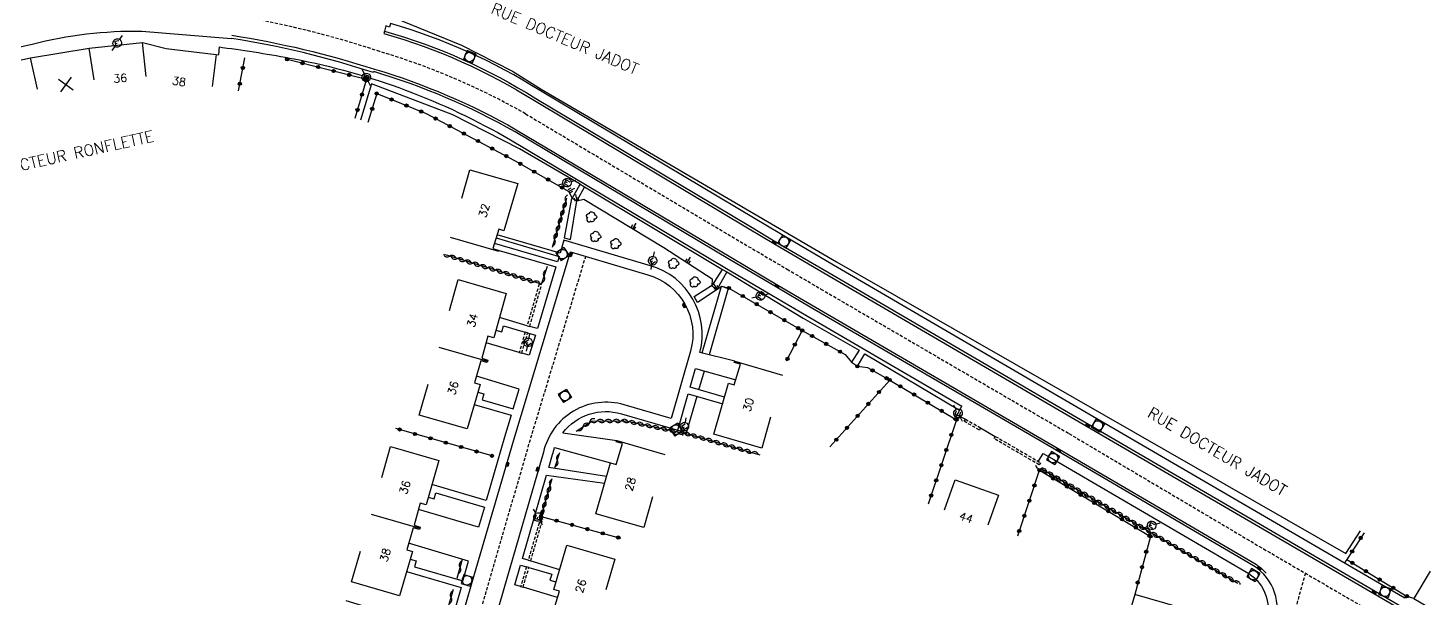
# Model space of a CAD drawing. Header units: millimetres. Extents: x 104999 to 106000, y 137000 to 138000.
# Drawn here: x 105400.2 to 105618.4, y 137725.2 to 137814.3 of the extents above; entities that cross this region are included whole.
import ezdxf
from ezdxf.enums import TextEntityAlignment as Align

# ---------------------------------------------------------------- set-up
doc = ezdxf.new("R2010")
doc.units = ezdxf.units.MM
doc.linetypes.add('DASHED', pattern=[0.75, 0.5, -0.25])
doc.layers.get('0').update_dxf_attribs({"linetype": 'CONTINUOUS'})
for name, color, linetype in [('W0001', 6, 'DASHED'), ('W0008', 7, 'CONTINUOUS'), ('W0100', 7, 'CONTINUOUS'), ('W0112', 1, 'DASHED'), ('W0211', 2, 'CONTINUOUS'), ('W0300', 7, 'CONTINUOUS'), ('W0310', 3, 'CONTINUOUS'), ('W0322', 7, 'CONTINUOUS'), ('W0330', 7, 'CONTINUOUS'), ('W0334', 7, 'CONTINUOUS'), ('W0400', 7, 'CONTINUOUS'), ('W0420', 7, 'CONTINUOUS'), ('W0471', 7, 'CONTINUOUS'), ('W0989', 7, 'CONTINUOUS'), ('W0991', 7, 'CONTINUOUS'), ('W1102', 7, 'CONTINUOUS')]:
    doc.layers.add(name, color=color, linetype=linetype)
doc.styles.get("Standard").update_dxf_attribs({"font": 'romans.shx', "width": 0.85})

# ---------------------------------------------------------------- blocks, each defined once
blk = doc.blocks.new('t991o')
at = {"color": 0, "linetype": 'Continuous'}
for p, q in [((-1, 1), (1, -1)), ((-1, -1), (1, 1))]:
    blk.add_line(p, q, dxfattribs=at)
blk = doc.blocks.new('T471')
for p, q in [((-0.333334, 0.333334), (-0.333334, -0.333334)), ((-0.333334, 0.333334), (0.333334, 0.333334)), ((-0.333334, 0), (0, 0)), ((0.500001, 0.500001), (1.000002, 1.000002)), ((-0.500001, -0.500001), (-1.000002, -1.000002)), ((-0.333334, -0.333334), (0.333334, -0.333334))]:
    blk.add_line(p, q)
blk.add_ellipse((0, 0), major_axis=(0.471405, 0.471405), ratio=1, start_param=5.4977871438, end_param=11.780972451)
blk = doc.blocks.new('t310o')
at = {"color": 0, "linetype": 'Continuous'}
for centre, start, end in [((-0.5, 0.38), 216.8699, 323.1304), ((0.5, -0.37), 36.8699, 143.1303)]:
    blk.add_arc(centre, 0.625, start, end, dxfattribs=at)
blk = doc.blocks.new('t322o')
at = {"color": 0, "linetype": 'Continuous'}
for radius in [0.25, 0.15]:
    blk.add_circle((0, 0), radius, dxfattribs=at)
blk = doc.blocks.new('T300')
for p, q in [((-0.8, 0.51), (-0.86, 0.34)), ((-0.86, 0.34), (-0.86, 0.17)), ((-0.86, 0.17), (-0.74, 0.06)), ((-0.69, 0.63), (-0.8, 0.51)), ((-0.8, -0.06), (-0.74, 0.06)), ((-0.74, 0.06), (-0.69, 0.11)), ((-0.57, 0.69), (-0.69, 0.63)), ((-0.46, 0.69), (-0.57, 0.69)), ((-0.29, 0.63), (-0.46, 0.69)), ((-0.29, 0.63), (-0.17, 0.74)), ((-0.23, 0.57), (-0.29, 0.63)), ((-0.17, 0.74), (-0.06, 0.8)), ((-0.06, 0.8), (0.06, 0.8)), ((0.06, 0.8), (0.23, 0.74)), ((0.23, 0.74), (0.34, 0.63)), ((0.34, 0.63), (0.4, 0.51)), ((0.46, 0.46), (0.34, 0.46)), ((0.4, 0.51), (0.4, 0.46)), ((0.57, 0.4), (0.46, 0.46)), ((0.57, 0.4), (0.69, 0.29)), ((0.69, 0.29), (0.74, 0.17)), ((0.74, 0.06), (0.69, -0.17)), ((0.74, 0.17), (0.74, 0.06)), ((-0.8, -0.17), (-0.8, -0.06)), ((-0.8, -0.23), (-0.8, -0.17)), ((-0.74, -0.34), (-0.8, -0.23)), ((-0.69, -0.4), (-0.74, -0.34)), ((-0.51, -0.46), (-0.69, -0.4)), ((-0.4, -0.46), (-0.51, -0.46)), ((-0.4, -0.46), (-0.34, -0.46)), ((-0.34, -0.46), (-0.34, -0.4)), ((-0.34, -0.51), (-0.34, -0.46)), ((-0.29, -0.63), (-0.34, -0.51)), ((-0.17, -0.74), (-0.29, -0.63)), ((-0.06, -0.8), (-0.17, -0.74)), ((0.06, -0.8), (-0.06, -0.8)), ((0.17, -0.74), (0.06, -0.8)), ((0.23, -0.69), (0.17, -0.74)), ((0.29, -0.46), (0.23, -0.46)), ((0.29, -0.63), (0.23, -0.69)), ((0.46, -0.4), (0.29, -0.46)), ((0.34, -0.51), (0.29, -0.63)), ((0.34, -0.51), (0.34, -0.46)), ((0.57, -0.34), (0.46, -0.4)), ((0.63, -0.29), (0.57, -0.34)), ((0.69, -0.17), (0.63, -0.29))]:
    blk.add_line(p, q)
blk = doc.blocks.new('T420')
for p, q in [((0.75, 0.75), (-0.75, 0.75)), ((-0.75, 0.75), (-0.75, -0.75)), ((0.75, 0.75), (0.75, -0.75)), ((0.75, -0.75), (-0.75, -0.75))]:
    blk.add_line(p, q)
blk.add_ellipse((0, 0), major_axis=(-0.53, 0.53), ratio=1, start_param=3.926991, end_param=10.210176)
blk = doc.blocks.new('T400')
for p, q in [((-0.15, 0.3), (0.15, 0.3)), ((-0.15, -0.25), (-0.15, 0.3)), ((-0.15, 0.15), (0.15, 0.15)), ((-0.15, 0), (0.15, 0)), ((0.15, 0.3), (0.15, -0.25)), ((-0.15, -0.15), (0.15, -0.15)), ((-0.15, -0.25), (-0.15, -0.3)), ((-0.15, -0.3), (0.15, -0.3)), ((0.15, -0.3), (0.15, -0.25))]:
    blk.add_line(p, q)
blk = doc.blocks.new('t211o')
at = {"color": 0, "linetype": 'Continuous'}
for p, q in [((-0.29, 0.5), (-0.29, 0)), ((0, 1), (0, 0)), ((0.29, 0.5), (0.29, 0))]:
    blk.add_line(p, q, dxfattribs=at)

msp = doc.modelspace()

# ---------------------------------------------------------------- linework, layer by layer
at = {"layer": 'W0001'}
for points in [[(105432, 137816.34, -0.039176), (105455.16, 137810.61, -0.057606), (105477.92, 137800.88), (105511.41, 137780.94), (105518.76, 137776.62), (105524.04, 137773.51), (105562.78, 137750.93), (105593.16, 137732.92), (105609.05, 137723.66), (105658.6, 137694.72), (105710.16, 137664.69), (105719.21, 137659.43), (105734.24, 137651.26), (105753.4, 137641.63), (105781.67, 137627.35), (105809.49, 137613.3, 0.003427), (105819.17, 137610.72), (105828.51, 137608.1, -0.075468), (105840.58, 137603.07)], [(105599.7, 137729.11), (105596.3, 137716.98), (105579.3, 137658.35), (105562.28, 137599.85), (105548.95, 137553.69, 0.43807), (105557.02, 137537.47), (105586.02, 137528.96, 0.414551), (105600.77, 137537.03), (105604.67, 137550.09)]]:
    msp.add_lwpolyline(points, format="xyb", dxfattribs=at)
at = {"layer": 'W0001', "flags": 128}
msp.add_lwpolyline([(105453.17, 137661.61), (105463.06, 137696.03), (105472, 137726.99), (105478.45, 137749.25), (105487.31, 137778.6)], dxfattribs=at)
at = {"layer": 'W0008'}
for points in [[(105153.03, 137757.09), (105165.64, 137759.87), (105199.18, 137767.27), (105238.8, 137776.01), (105259.62, 137780.65), (105283.68, 137785.91), (105323.22, 137794.63), (105373.35, 137805.76), (105392.53, 137809.97), (105400.85, 137811.79, -0.065571), (105417.97, 137813.82), (105431.96, 137812.66)], [(105455.89, 137813.81, -0.071677), (105479.5, 137803.29), (105513.06, 137783.27), (105516.9, 137780.96), (105525.32, 137776.03), (105565.82, 137752.39), (105610.6, 137726.31), (105660.15, 137697.37), (105711.69, 137667.34), (105720.78, 137662.07, 0.324653), (105725.08, 137662.41, 0.324653)], [(105594.85, 137720.83, 0.351213), (105591.61, 137730.27), (105561.13, 137748.11), (105522.39, 137770.69), (105517.1, 137773.8), (105509.75, 137778.13), (105476.27, 137798.06, 0.057621), (105454.2, 137807.48), (105454.15, 137807.34, 0.039231), (105431.97, 137812.68, 0.039231)], [(105464.63, 137710.5), (105469.6, 137727.69), (105476.06, 137749.96), (105484.91, 137779.3), (105497.03, 137775.74, -0.410152), (105503.69, 137763.81), (105500.68, 137753.28), (105493.31, 137755.43, 0.43181), (105480.72, 137748.03), (105474.54, 137726.68), (105469.64, 137709.67)]]:
    msp.add_lwpolyline(points, format="xyb", dxfattribs=at)
at = {"layer": 'W0100'}
for points in [[(105374.79, 137798.64), (105373.63, 137803.5), (105382.94, 137805.73), (105387.98, 137806.84), (105392.45, 137807.85), (105400.62, 137809.62), (105409.75, 137811.12), (105418.08, 137812.02), (105421.8, 137811.1), (105429.59, 137810.13), (105428.97, 137805.16)], [(105467.94, 137787.69), (105469.22, 137792.14), (105476.72, 137789.98), (105474.55, 137782.6), (105473.72, 137782.85), (105472.83, 137779.83), (105473.8, 137779.54), (105473.75, 137779.38), (105466.18, 137781.57)], [(105466.03, 137770.17), (105467.41, 137774.98), (105474.91, 137772.82), (105472.94, 137765.88), (105472.04, 137766.13), (105471.07, 137762.7), (105472.02, 137762.42), (105471.91, 137762.03), (105470.93, 137762.31), (105469.94, 137758.87), (105470.83, 137758.61), (105468.81, 137751.67), (105461.31, 137753.82), (105462.69, 137758.63)], [(105516.18, 137753.47), (105514.8, 137748.66), (105507.3, 137750.81), (105509.62, 137758.78), (105510.52, 137758.52), (105511.47, 137761.77), (105510.52, 137762.05), (105510.58, 137762.25), (105518.07, 137760.07)], [(105455.46, 137744.08), (105456.85, 137748.89), (105464.35, 137746.73), (105462.37, 137739.78), (105461.48, 137740.03), (105460.5, 137736.6), (105461.45, 137736.33), (105461.33, 137735.93), (105460.36, 137736.22), (105459.36, 137732.78), (105460.25, 137732.52), (105458.23, 137725.58), (105450.73, 137727.74), (105452.12, 137732.54)], [(105497.75, 137741.06), (105496.37, 137736.25), (105488.87, 137738.4), (105491.2, 137746.37), (105492.09, 137746.11), (105493.04, 137749.36), (105492.09, 137749.65), (105492.15, 137749.84), (105499.65, 137747.67)], [(105543.37, 137738.99), (105545.03, 137743.7), (105551.77, 137741.33), (105550.11, 137736.62)], [(105487.09, 137714.99), (105485.7, 137710.19), (105478.2, 137712.35), (105480.19, 137719.3), (105481.08, 137719.04), (105482.06, 137722.47), (105481.11, 137722.75), (105481.23, 137723.14), (105482.2, 137722.86), (105483.2, 137726.3), (105482.31, 137726.56), (105484.34, 137733.5), (105491.84, 137731.33), (105490.45, 137726.53)], [(105619.2, 137729.45), (105616.64, 137725.15), (105621.59, 137722.22), (105624.14, 137726.51)], [(105567.79, 137707.52), (105566.41, 137702.72), (105580.83, 137698.58), (105584.14, 137710.1), (105587.47, 137721.64), (105573.06, 137725.8), (105571.67, 137721)]]:
    msp.add_lwpolyline(points, dxfattribs=at)
at = {"layer": 'W0112'}
for points in [[(105480.03, 137774.26), (105478.18, 137767.78), (105478.57, 137767.67), (105480.41, 137774.16)], [(105477.32, 137763.5), (105478.24, 137766.65), (105477.85, 137766.76), (105476.94, 137763.61)], [(105545.62, 137753.27), (105545.12, 137753.53), (105545.31, 137753.88), (105545.8, 137753.62)], [(105546.6, 137753.19), (105548.99, 137751.83), (105548.79, 137751.48), (105546.4, 137752.85)], [(105551.28, 137750.49), (105558.35, 137746.38), (105558.15, 137746.04), (105551.08, 137750.15)], [(105480.23, 137737.67), (105478.33, 137731.14), (105478.72, 137731.03), (105480.61, 137737.56)], [(105478.04, 137730.11), (105477.15, 137727.03), (105477.53, 137726.91), (105478.43, 137730)]]:
    msp.add_lwpolyline(points, close=True, dxfattribs=at)
at = {"layer": 'W0211'}
for points in [[(105453.87, 137805.58), (105452.14, 137799.87)], [(105486.46, 137789.9), (105476.98, 137795.4), (105466.55, 137800.72), (105453.87, 137805.58)], [(105454.67, 137804.06), (105453.3, 137799.52)], [(105487.14, 137789.5), (105508.65, 137776.57)], [(105484.67, 137788.77), (105485.22, 137787.63)], [(105485.9, 137787.3), (105487.01, 137787.53), (105499.5, 137779.98), (105507.07, 137775.1), (105507.01, 137773.96)], [(105509.34, 137776.19), (105521.25, 137768.97), (105530.01, 137763.95)], [(105507.83, 137773.48), (105508.55, 137773.94), (105509.68, 137773.67)], [(105530.91, 137763.41), (105545.69, 137754.61)]]:
    msp.add_lwpolyline(points, dxfattribs=at)
at = {"layer": 'W0310', "flags": 128}
msp.add_lwpolyline([(105482.1, 137780.03), (105484.35, 137787.76)], dxfattribs=at)
at = {"layer": 'W0310'}
for points in [[(105480.43, 137774.29), (105465.4, 137778.86)], [(105480.43, 137774.29), (105481.32, 137777.08)], [(105485.82, 137751.29), (105488.26, 137752.89), (105493.58, 137752.9), (105503.39, 137750.81), (105514.5, 137747.62)], [(105482.5, 137745.56), (105483.27, 137747.95)], [(105480.33, 137737.99), (105482.08, 137743.93)], [(105558.42, 137745.47), (105589.13, 137727.58)], [(105468.02, 137731.24), (105467.17, 137728.26)], [(105466.61, 137726.56), (105464.8, 137720.25), (105449.91, 137724.82)]]:
    msp.add_lwpolyline(points, dxfattribs=at)
at = {"layer": 'W0322'}
for points in [[(105433.1, 137804.5), (105434.06, 137809.65)], [(105440.67, 137809.42), (105453.08, 137806.29)], [(105453.08, 137806.29), (105451.27, 137800.13)], [(105454.67, 137804.06), (105462.4, 137800.92), (105476.19, 137793.61), (105484.67, 137788.77)], [(105509.68, 137773.67), (105521.13, 137767.04), (105527.84, 137763.26), (105528.81, 137762.09)], [(105521.13, 137767.04), (105518.63, 137762.24)], [(105529.74, 137761.44), (105531.33, 137761.23), (105534.79, 137759.29), (105545.21, 137753.1), (105540.81, 137739.89)], [(105534.79, 137759.29), (105525.45, 137748.84)], [(105472.68, 137747.45), (105457.66, 137751.73)], [(105554.78, 137734.97), (105558.18, 137745.19), (105575.52, 137734.87)], [(105480.33, 137737.99), (105492.77, 137734.57)], [(105575.52, 137734.87), (105573.06, 137725.8)], [(105608.86, 137735.44), (105606.19, 137731.25), (105615.62, 137725.48)]]:
    msp.add_lwpolyline(points, dxfattribs=at)
at = {"layer": 'W0330'}
msp.add_lwpolyline([(105483.58, 137827.72), (105463.6, 137823.48), (105459.07, 137821.01), (105458.59, 137815.43), (105467.89, 137811.61), (105475.89, 137807.55), (105480.36, 137804.76), (105526.47, 137777.77), (105563.62, 137756.5), (105606.03, 137732.18), (105608.33, 137735.74)], dxfattribs=at)
at = {"layer": 'W0334'}
for points in [[(105616.64, 137725.15), (105615.62, 137725.48), (105615.25, 137725.21), (105611.3, 137727.52), (105566.52, 137753.6), (105526.03, 137777.24), (105517.61, 137782.17), (105513.78, 137784.47), (105480.23, 137804.49, 0.07005), (105456.83, 137815), (105456.66, 137814.45), (105456.11, 137814.61), (105455.89, 137813.8), (105455.79, 137813.43, -0.071669), (105479.29, 137802.95), (105512.85, 137782.92), (105516.7, 137780.62), (105525.12, 137775.68), (105565.62, 137752.05), (105610.4, 137725.96), (105659.95, 137697.02)], [(105429.59, 137810.12), (105430, 137810.17), (105430.13, 137811.33), (105430.6, 137811.26, -0.014993), (105441.76, 137809.47, -0.085004), (105475.54, 137796.83), (105509.02, 137776.9), (105516.37, 137772.56), (105521.67, 137769.45), (105546.06, 137755.23)], [(105432.03, 137813.16), (105432.03, 137813.16, -0.039231), (105454.32, 137807.87, -0.057621), (105476.47, 137798.4), (105509.95, 137778.47), (105517.3, 137774.14), (105522.59, 137771.03), (105561.33, 137748.45), (105591.82, 137730.61, -0.068873), (105593.57, 137729.13)], [(105510.58, 137762.25), (105505.15, 137763.61, 0.404984), (105497.45, 137777.15), (105483.92, 137781.12), (105483.31, 137779.1), (105473.47, 137781.99)], [(105483.73, 137751.05, -0.308123), (105492.9, 137754.02), (105501.69, 137751.46), (105503.32, 137757.16), (105508.7, 137755.6)], [(105558.05, 137746.62), (105558.75, 137747.83), (105560.4, 137746.87), (105590.86, 137729.05, -0.350187), (105593.51, 137721.31), (105593.04, 137719.91), (105587.44, 137721.52)]]:
    msp.add_lwpolyline(points, format="xyb", dxfattribs=at)
for points in [[(105485.22, 137787.63), (105486.46, 137789.9), (105487.14, 137789.5), (105485.9, 137787.3)], [(105507.01, 137773.96), (105508.65, 137776.57), (105509.34, 137776.19), (105507.83, 137773.48)]]:
    msp.add_lwpolyline(points, close=True, dxfattribs=at)
for points in [[(105485.22, 137787.63), (105485.08, 137787.64), (105483.94, 137781.5), (105484.96, 137781.23), (105485.9, 137787.3)], [(105473.32, 137781.5), (105483.17, 137778.61), (105482.91, 137777.76), (105473.07, 137780.65)], [(105473.8, 137779.54), (105482.67, 137776.96), (105479.76, 137767.32), (105478.57, 137767.67)], [(105507.83, 137773.44), (105504.76, 137771.39), (105504.26, 137772.35), (105506.95, 137774.08), (105507.01, 137773.96)], [(105505.52, 137763.52), (105508.54, 137773.94), (105509.58, 137773.57), (105506.57, 137763.25)], [(105473.29, 137767.1), (105474.22, 137766.83), (105474.48, 137767.75), (105477.85, 137766.76)], [(105478.18, 137767.78), (105473.84, 137769.04)], [(105478.24, 137766.65), (105479.45, 137766.3), (105478.5, 137763.16), (105477.32, 137763.5)], [(105476.94, 137763.61), (105471.76, 137765.13)], [(105530.01, 137763.95), (105528.81, 137762.09), (105529.74, 137761.44), (105530.91, 137763.41)], [(105508.99, 137756.61), (105503.6, 137758.17), (105504.44, 137761.1), (105510.76, 137759.34)], [(105470.48, 137757.4), (105471.41, 137757.13), (105471.13, 137756.21), (105475.98, 137754.81), (105476.91, 137757.88), (105470.23, 137759.88)], [(105505, 137757.76), (105505.86, 137760.71)], [(105503.02, 137750.89), (105504.73, 137756.75)], [(105469.91, 137755.45), (105475.67, 137753.78), (105474.65, 137750.38), (105471.78, 137740.47), (105463.27, 137742.95)], [(105546.06, 137755.24), (105545.69, 137754.61), (105545.31, 137753.88)], [(105545.8, 137753.62), (105546.6, 137753.19)], [(105548.99, 137751.83), (105551.28, 137750.49)], [(105478.33, 137731.14), (105477.43, 137731.41), (105481.21, 137744.43), (105490.27, 137743.19)], [(105462.72, 137741), (105463.66, 137740.73), (105463.91, 137741.65), (105471.48, 137739.44), (105470.56, 137736.28), (105461.19, 137739.04)], [(105459.9, 137731.3), (105460.83, 137731.03), (105460.55, 137730.12), (105468.14, 137727.92), (105468.19, 137728.1), (105469.02, 137730.97), (105459.65, 137733.79)], [(105478.72, 137731.03), (105483.23, 137729.71)], [(105606.19, 137731.25), (105605.77, 137730.68)], [(105459.33, 137729.36), (105467.84, 137726.89), (105463.99, 137713.57), (105458.33, 137715.22)], [(105477.15, 137727.03), (105476.24, 137727.3), (105477.14, 137730.38), (105478.04, 137730.11)], [(105478.43, 137730), (105482.01, 137728.96), (105481.73, 137728.04), (105482.67, 137727.77)], [(105482.91, 137725.29), (105477.53, 137726.91)]]:
    msp.add_lwpolyline(points, dxfattribs=at)
at = {"layer": 'W0334', "flags": 128}
msp.add_lwpolyline([(105483.73, 137751.05), (105492.15, 137749.84)], dxfattribs=at)
msp.add_lwpolyline([(105490.56, 137744.2), (105481.55, 137745.64), (105482.14, 137747.66, -0.032434), (105482.45, 137748.73), (105491.2, 137746.37)], format="xyb", dxfattribs=at)
at = {"layer": 'W1102'}
for p, q in [((105418.65, 137806.73), (105418.08, 137812.02)), ((105401.68, 137804.72), (105400.62, 137809.62)), ((105410.57, 137806.18), (105409.75, 137811.12))]:
    msp.add_line(p, q, dxfattribs=at)
at = {"layer": 'W1102', "flags": 128}
for points in [[(105464.37, 137764.43), (105471.96, 137762.22)], [(105453.8, 137738.34), (105461.39, 137736.13)]]:
    msp.add_lwpolyline(points, dxfattribs=at)

# ---------------------------------------------------------------- block references
at = {"layer": 'W0211'}
for p, rotation in [((105484.67, 137788.77), 295.9216703023631), ((105485.9, 137787.3), 11.6633168382284), ((105494.6, 137782.94), 328.88378944053), ((105503.1, 137777.66), 327.1373113302989), ((105507.83, 137773.48), 32.7043745136853)]:
    msp.add_blockref('t211o', p, dxfattribs=dict(at, rotation=rotation))
at = {"layer": 'W0300', "rotation": 81.18141283047214}
for p in [(105488.23, 137784.83), (105488.87, 137781.77), (105492.02, 137780.65), (105501.06, 137777.56), (105504.38, 137774.67)]:
    msp.add_blockref('T300', p, dxfattribs=at)
at = {"layer": 'W0310'}
for p, rotation in [((105484.2, 137787.23), 73.77147462283763), ((105483.5, 137784.83), 73.77147462283763), ((105483.85, 137786.03), 73.77147462283763), ((105482.8, 137782.43), 73.77147462283763), ((105483.15, 137783.63), 73.77147462283763), ((105482.45, 137781.23), 73.77147462283763), ((105466.08, 137778.66), 163.075599575527), ((105467.27, 137778.29), 163.075599575527), ((105468.47, 137777.93), 163.075599575527), ((105469.66, 137777.57), 163.075599575527), ((105470.86, 137777.2), 163.075599575527), ((105472.05, 137776.84), 163.075599575527), ((105473.25, 137776.47), 163.075599575527), ((105474.45, 137776.11), 163.075599575527), ((105475.64, 137775.75), 163.075599575527), ((105480.81, 137775.48), 72.19060813995836), ((105476.84, 137775.38), 163.075599575527), ((105478.03, 137775.02), 163.075599575527), ((105479.23, 137774.65), 163.075599575527), ((105486.87, 137751.97), 33.22031668646986), ((105487.91, 137752.66), 33.22031668646986), ((105489.1, 137752.89), 0.1749114837019761), ((105490.35, 137752.89), 0.1749114837019761), ((105491.6, 137752.9), 0.1749114837019761), ((105492.85, 137752.9), 0.1749114837019761), ((105494.09, 137752.79), 347.94873043672), ((105495.31, 137752.53), 347.94873043672), ((105496.53, 137752.27), 347.94873043672), ((105497.75, 137752.01), 347.94873043672), ((105498.98, 137751.75), 347.94873043672), ((105500.2, 137751.49), 347.94873043672), ((105501.42, 137751.23), 347.94873043672), ((105502.64, 137750.97), 347.94873043672), ((105503.69, 137750.72), 344.0054745036225), ((105504.89, 137750.38), 344.0054745036225), ((105506.09, 137750.03), 344.0054745036225), ((105507.29, 137749.69), 344.0054745036225), ((105508.5, 137749.34), 344.0054745036225), ((105509.7, 137749), 344.0054745036225), ((105510.9, 137748.65), 344.0054745036225), ((105512.1, 137748.31), 344.0054745036225), ((105513.3, 137747.97), 344.0054745036225), ((105482.88, 137746.76), 72.31096579411654), ((105558.42, 137745.47), 329.777109580269), ((105481.75, 137742.79), 73.59731437748555), ((105559.5, 137744.84), 329.777109580269), ((105560.58, 137744.21), 329.777109580269), ((105561.66, 137743.58), 329.777109580269), ((105562.74, 137742.96), 329.777109580269), ((105481.04, 137740.39), 73.59731437748555), ((105481.39, 137741.59), 73.59731437748555), ((105563.82, 137742.33), 329.777109580269), ((105564.9, 137741.7), 329.777109580269), ((105565.98, 137741.07), 329.777109580269), ((105480.69, 137739.19), 73.59731437748555), ((105567.06, 137740.44), 329.777109580269), ((105568.14, 137739.81), 329.777109580269), ((105569.22, 137739.18), 329.777109580269), ((105570.3, 137738.55), 329.777109580269), ((105480.33, 137737.99), 73.59731437748555), ((105571.38, 137737.92), 329.777109580269), ((105572.46, 137737.29), 329.777109580269), ((105573.54, 137736.66), 329.777109580269), ((105574.62, 137736.03), 329.777109580269), ((105575.7, 137735.41), 329.777109580269), ((105576.78, 137734.78), 329.777109580269), ((105577.86, 137734.15), 329.777109580269), ((105578.94, 137733.52), 329.777109580269), ((105580.02, 137732.89), 329.777109580269), ((105581.1, 137732.26), 329.777109580269), ((105467.68, 137730.04), 253.962425651005), ((105582.18, 137731.63), 329.777109580269), ((105583.26, 137731), 329.777109580269), ((105584.34, 137730.37), 329.777109580269), ((105585.42, 137729.74), 329.777109580269), ((105586.5, 137729.11), 329.777109580269), ((105587.58, 137728.48), 329.777109580269), ((105588.66, 137727.85), 329.777109580269), ((105466.27, 137725.36), 254.00150467982)]:
    msp.add_blockref('t310o', p, dxfattribs=dict(at, rotation=rotation))
at = {"layer": 'W0322'}
for p, rotation in [((105440.67, 137809.42), 345.837312885186), ((105443.09, 137808.81), 345.837312885186), ((105433.76, 137808.05), 79.385703277812), ((105445.52, 137808.2), 345.837312885186), ((105447.94, 137807.58), 345.837312885186), ((105450.36, 137806.97), 345.837312885186), ((105433.3, 137805.59), 79.385703277812), ((105452.79, 137806.36), 345.837312885186), ((105453.08, 137806.29), 253.562841009242), ((105452.37, 137803.89), 253.562841009242), ((105454.67, 137804.06), 337.909222282418), ((105456.99, 137803.12), 337.909222282418), ((105459.31, 137802.18), 337.909222282418), ((105451.67, 137801.49), 253.562841009242), ((105453.97, 137801.66), 253.562841009242), ((105461.62, 137801.24), 337.909222282418), ((105463.87, 137800.14), 332.0519763253849), ((105466.08, 137798.97), 332.0519763253849), ((105468.28, 137797.8), 332.0519763253849), ((105470.49, 137796.63), 332.0519763253849), ((105472.7, 137795.46), 332.0519763253849), ((105474.91, 137794.28), 332.0519763253849), ((105477.1, 137793.08), 330.283583209274), ((105479.27, 137791.84), 330.283583209274), ((105481.44, 137790.61), 330.283583209274), ((105483.62, 137789.37), 330.283583209274), ((105509.68, 137773.67), 329.924591799476), ((105511.85, 137772.42), 329.924591799476), ((105514.01, 137771.16), 329.924591799476), ((105516.17, 137769.91), 329.924591799476), ((105518.34, 137768.66), 329.924591799476), ((105520.5, 137767.41), 329.924591799476), ((105521.13, 137767.04), 242.444044902029), ((105522.67, 137766.17), 330.606274131705), ((105519.97, 137764.82), 242.444044902029), ((105524.85, 137764.94), 330.606274131705), ((105527.03, 137763.72), 330.606274131705), ((105518.82, 137762.61), 242.444044902029), ((105529.74, 137761.44), 352.427767281666), ((105532.11, 137760.79), 330.740269220901), ((105534.29, 137759.57), 330.740269220901), ((105534.79, 137759.29), 228.207911695607), ((105533.12, 137757.43), 228.207911695607), ((105536.45, 137758.3), 329.316926081093), ((105538.6, 137757.03), 329.316926081093), ((105531.45, 137755.56), 228.207911695607), ((105540.75, 137755.75), 329.316926081093), ((105542.9, 137754.48), 329.316926081093), ((105529.79, 137753.7), 228.207911695607), ((105545.05, 137753.2), 329.316926081093), ((105545.21, 137753.1), 251.576219021349), ((105458.25, 137751.56), 164.10441346259), ((105460.65, 137750.87), 164.10441346259), ((105463.06, 137750.19), 164.10441346259), ((105526.46, 137749.97), 228.207911695607), ((105528.12, 137751.83), 228.207911695607), ((105544.42, 137750.73), 251.576219021349), ((105465.46, 137749.5), 164.10441346259), ((105467.87, 137748.82), 164.10441346259), ((105470.27, 137748.13), 164.10441346259), ((105543.63, 137748.36), 251.576219021349), ((105472.68, 137747.45), 164.10441346259), ((105542.84, 137745.99), 251.576219021349), ((105542.05, 137743.62), 251.576219021349), ((105558.18, 137745.19), 329.23799502388), ((105560.33, 137743.91), 329.23799502388), ((105541.26, 137741.24), 251.576219021349), ((105557.39, 137742.82), 251.5762190213746), ((105562.48, 137742.63), 329.23799502388), ((105564.63, 137741.36), 329.23799502388), ((105556.6, 137740.45), 251.5762190213746), ((105566.78, 137740.08), 329.23799502388), ((105480.33, 137737.99), 344.6246507203891), ((105482.74, 137737.33), 344.6246507203891), ((105555.81, 137738.08), 251.5762190213746), ((105568.93, 137738.8), 329.23799502388), ((105571.07, 137737.52), 329.23799502388), ((105485.16, 137736.67), 344.6246507203891), ((105487.57, 137736), 344.6246507203891), ((105489.98, 137735.34), 344.6246507203891), ((105492.39, 137734.68), 344.6246507203891), ((105555.02, 137735.7), 251.5762190213746), ((105573.22, 137736.24), 329.23799502388), ((105575.37, 137734.96), 329.23799502388), ((105575.52, 137734.87), 254.454280506586), ((105608.34, 137734.63), 237.503842878886), ((105574.85, 137732.46), 254.454280506586), ((105607, 137732.52), 237.503842878886), ((105607.03, 137730.73), 328.549987134489), ((105574.18, 137730.05), 254.454280506586), ((105609.16, 137729.43), 328.549987134489), ((105611.3, 137728.12), 328.549987134489), ((105573.51, 137727.65), 254.454280506586), ((105613.43, 137726.82), 328.549987134489), ((105615.56, 137725.51), 328.549987134489)]:
    msp.add_blockref('t322o', p, dxfattribs=dict(at, rotation=rotation))
at = {"layer": 'W0400'}
for p, rotation in [((105516.82, 137780.83), 59.06123626861095), ((105484.97, 137778.87), 163.8688790640738), ((105517.2, 137773.94), 59.49534052939701), ((105502.7, 137770.93), 209.5629163359303), ((105565.75, 137752.24), 59.73406337405501), ((105561.16, 137748.27), 59.76109495649201), ((105475.09, 137746.09), 163.853325261234), ((105479.81, 137745.34), 163.853325261234), ((105592.52, 137729.88), 231.2395647627662), ((105610.49, 137726.14), 59.77881841358196)]:
    msp.add_blockref('T400', p, dxfattribs=dict(at, rotation=rotation))
at = {"layer": 'W0420'}
for p, rotation in [((105469.19, 137809.78), 337.630803556267), ((105518.29, 137780.91), 329.061236268611), ((105483.68, 137778.96), 32.72671799246445), ((105484.07, 137756.8), 32.72671799246445), ((105501.45, 137751.54), 32.72671799246445), ((105567.3, 137752.19), 329.7340633740549), ((105560.3, 137747.09), 329.761094956492), ((105468.77, 137728), 73.93016453098436), ((105591.58, 137728.8), 329.777109580269), ((105612.13, 137726.2), 342.691318804221)]:
    msp.add_blockref('T420', p, dxfattribs=dict(at, rotation=rotation))
at = {"layer": 'W0471'}
for p, rotation in [((105414.14, 137811.95), 9.33771058952299), ((105453.03, 137806.57), 250.787328181883), ((105484.4, 137790.13), 332.0519763253849), ((105497.76, 137777.92), 32.72671799246445), ((105514.6, 137772.44), 329.495340529397), ((105478.31, 137765.17), 32.72671799246445), ((105545.45, 137754.12), 71.5762190213488), ((105502.72, 137752), 32.72671799246445), ((105479.85, 137737.89), 73.93192111687753), ((105575.69, 137736.58), 332.211172156127)]:
    msp.add_blockref('T471', p, dxfattribs=dict(at, rotation=rotation))
at = {"layer": 'W0991', "rotation": 279.2892394410259}
msp.add_blockref('t991o', (105406.13, 137805.45), dxfattribs=at)

# ---------------------------------------------------------------- texts
at = {"layer": 'W0989'}
for s, rotation, p in [('RUE DOCTEUR JADOT', 336.8559, (105484.07, 137812.62)), ('RUE DOCTEUR RONFLETTE', 12.431, (105404.95, 137794.17)), ('RUE DOCTEUR JADOT', 329.3413, (105585.95, 137748.13))]:
    msp.add_text(s, height=1.75, rotation=rotation, dxfattribs=at).set_placement(p, align=Align.MIDDLE)
at = {"layer": 'W0991'}
for s, rotation, p in [('36', 3.9042, (105414.61, 137806.45)), ('38', 351.3796, (105423.81, 137805.95)), ('32', 73.8564, (105471.44, 137785.78)), ('34', 73.8163, (105469.63, 137768.62)), ('36', 73.9774, (105466.58, 137758.05)), ('30', 73.8213, (105512.71, 137755.44)), ('28', 73.8213, (105494.28, 137743.04)), ('36', 73.8163, (105459.07, 137742.53)), ('44', 340.6249, (105546.74, 137737.8)), ('38', 73.9774, (105456.01, 137731.95)), ('26', 73.7065, (105486.54, 137727.12))]:
    msp.add_text(s, height=1.25, rotation=rotation, dxfattribs=at).set_placement(p, align=Align.MIDDLE)

doc.saveas('drawing.dxf')
